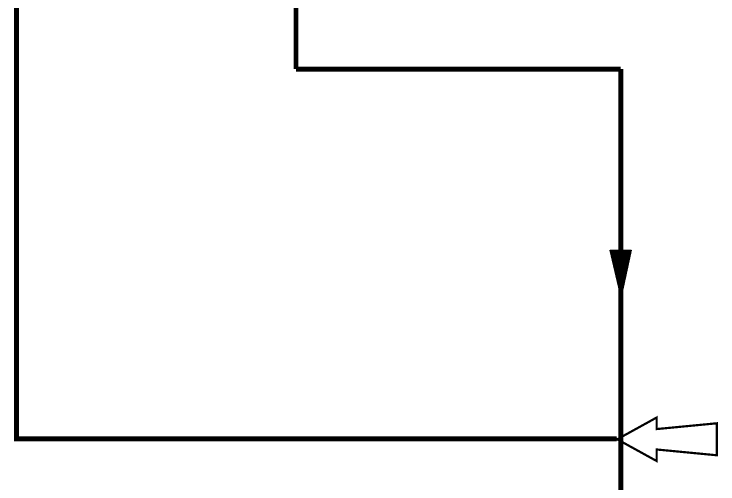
# Model space of a CAD drawing. Extents: x -22909.9 to -22897.8, y -4.7 to 4.1.
# Drawn here: x -22908.44 to -22906.282, y -1.724 to -0.284 of the extents above; entities that cross this region are included whole.
import ezdxf

# ---------------------------------------------------------------- set-up
doc = ezdxf.new("R2010")
doc.units = 0
doc.header["$MEASUREMENT"] = 0
doc.layers.get('0').update_dxf_attribs({"linetype": 'CONTINUOUS'})
doc.layers.add('COW', color=2, linetype='CONTINUOUS')
doc.layers.add('DESCARGA', color=5, linetype='CONTINUOUS')

# ---------------------------------------------------------------- blocks, each defined once
blk = doc.blocks.new('*X2')
at = {"color": 0}
for p, q in [((2.9828, 7.9361), (3.0081, 7.9614)), ((2.9832, 7.9374), (3.0079, 7.962)), ((2.9837, 7.9387), (3.0077, 7.9627)), ((2.9841, 7.94), (3.0074, 7.9634)), ((2.9845, 7.9414), (3.0072, 7.9641)), ((2.985, 7.9427), (3.007, 7.9647)), ((2.9854, 7.944), (3.0068, 7.9654)), ((2.9859, 7.9453), (3.0066, 7.9661)), ((2.9863, 7.9467), (3.0064, 7.9667)), ((2.9867, 7.948), (3.0062, 7.9674)), ((2.9872, 7.9493), (3.006, 7.9681)), ((2.9876, 7.9506), (3.0057, 7.9688)), ((2.9881, 7.952), (3.0055, 7.9694)), ((2.9885, 7.9533), (3.0053, 7.9701)), ((2.989, 7.9546), (3.0051, 7.9708)), ((2.9894, 7.9559), (3.0049, 7.9714)), ((2.9898, 7.9573), (3.0047, 7.9721)), ((2.9903, 7.9586), (3.0045, 7.9728)), ((2.9907, 7.9599), (3.0043, 7.9735)), ((2.9912, 7.9612), (3.004, 7.9741)), ((2.9916, 7.9626), (3.0038, 7.9748)), ((2.992, 7.9639), (3.0036, 7.9755)), ((2.9925, 7.9652), (3.0034, 7.9761)), ((2.9929, 7.9665), (3.0032, 7.9768)), ((2.9934, 7.9679), (3.003, 7.9775)), ((2.9938, 7.9692), (3.0028, 7.9782)), ((2.9943, 7.9705), (3.0026, 7.9788)), ((2.9947, 7.9718), (3.0023, 7.9795)), ((2.9951, 7.9732), (3.0021, 7.9802)), ((2.9956, 7.9745), (3.0019, 7.9808)), ((2.996, 7.9758), (3.0017, 7.9815)), ((2.9965, 7.9771), (3.0015, 7.9822)), ((2.9969, 7.9785), (3.0013, 7.9829)), ((2.9973, 7.9798), (3.0011, 7.9835)), ((2.9978, 7.9811), (3.0009, 7.9842)), ((2.9982, 7.9824), (3.0006, 7.9849)), ((2.9987, 7.9838), (3.0004, 7.9855)), ((2.9991, 7.9851), (3.0002, 7.9862)), ((2.9996, 7.9864), (3, 7.9869)), ((2.9629, 7.8764), (3.0176, 7.9311)), ((2.9633, 7.8777), (3.0174, 7.9318)), ((2.9638, 7.8791), (3.0172, 7.9325)), ((2.9642, 7.8804), (3.017, 7.9332)), ((2.9647, 7.8817), (3.0168, 7.9338)), ((2.9651, 7.883), (3.0166, 7.9345)), ((2.9656, 7.8844), (3.0164, 7.9352)), ((2.966, 7.8857), (3.0162, 7.9358)), ((2.9664, 7.887), (3.0159, 7.9365)), ((2.9669, 7.8883), (3.0157, 7.9372)), ((2.9673, 7.8897), (3.0155, 7.9379)), ((2.9678, 7.891), (3.0153, 7.9385)), ((2.9682, 7.8923), (3.0151, 7.9392)), ((2.9686, 7.8936), (3.0149, 7.9399)), ((2.9691, 7.895), (3.0147, 7.9405)), ((2.9695, 7.8963), (3.0145, 7.9412)), ((2.97, 7.8976), (3.0142, 7.9419)), ((2.9704, 7.8989), (3.014, 7.9426)), ((2.9708, 7.9003), (3.0138, 7.9432)), ((2.9713, 7.9016), (3.0136, 7.9439)), ((2.9717, 7.9029), (3.0134, 7.9446)), ((2.9722, 7.9042), (3.0132, 7.9452)), ((2.9726, 7.9056), (3.013, 7.9459)), ((2.9731, 7.9069), (3.0128, 7.9466)), ((2.9735, 7.9082), (3.0125, 7.9473)), ((2.9739, 7.9095), (3.0123, 7.9479)), ((2.9744, 7.9109), (3.0121, 7.9486)), ((2.9748, 7.9122), (3.0119, 7.9493)), ((2.9753, 7.9135), (3.0117, 7.9499)), ((2.9757, 7.9148), (3.0115, 7.9506)), ((2.9761, 7.9162), (3.0113, 7.9513)), ((2.9766, 7.9175), (3.0111, 7.952)), ((2.977, 7.9188), (3.0108, 7.9526)), ((2.9775, 7.9201), (3.0106, 7.9533)), ((2.9779, 7.9215), (3.0104, 7.954)), ((2.9784, 7.9228), (3.0102, 7.9546)), ((2.9788, 7.9241), (3.01, 7.9553)), ((2.9792, 7.9255), (3.0098, 7.956)), ((2.9797, 7.9268), (3.0096, 7.9567)), ((2.9801, 7.9281), (3.0094, 7.9573)), ((2.9806, 7.9294), (3.0091, 7.958)), ((2.981, 7.9308), (3.0089, 7.9587)), ((2.9814, 7.9321), (3.0087, 7.9593)), ((2.9819, 7.9334), (3.0085, 7.96)), ((2.9823, 7.9347), (3.0083, 7.9607)), ((2.943, 7.8168), (3.0272, 7.9009)), ((2.9435, 7.8181), (3.027, 7.9016)), ((2.9439, 7.8194), (3.0268, 7.9023)), ((2.9444, 7.8207), (3.0266, 7.9029)), ((2.9448, 7.8221), (3.0263, 7.9036)), ((2.9452, 7.8234), (3.0261, 7.9043)), ((2.9457, 7.8247), (3.0259, 7.905)), ((2.9461, 7.826), (3.0257, 7.9056)), ((2.9466, 7.8274), (3.0255, 7.9063)), ((2.947, 7.8287), (3.0253, 7.907)), ((2.9474, 7.83), (3.0251, 7.9076)), ((2.9479, 7.8313), (3.0249, 7.9083)), ((2.9483, 7.8327), (3.0246, 7.909)), ((2.9488, 7.834), (3.0244, 7.9097)), ((2.9492, 7.8353), (3.0242, 7.9103)), ((2.9497, 7.8366), (3.024, 7.911)), ((2.9501, 7.838), (3.0238, 7.9117)), ((2.9505, 7.8393), (3.0236, 7.9123)), ((2.951, 7.8406), (3.0234, 7.913)), ((2.9514, 7.8419), (3.0232, 7.9137)), ((2.9519, 7.8433), (3.0229, 7.9144)), ((2.9523, 7.8446), (3.0227, 7.915)), ((2.9527, 7.8459), (3.0225, 7.9157)), ((2.9532, 7.8472), (3.0223, 7.9164)), ((2.9536, 7.8486), (3.0221, 7.917)), ((2.9541, 7.8499), (3.0219, 7.9177)), ((2.9545, 7.8512), (3.0217, 7.9184)), ((2.955, 7.8526), (3.0215, 7.9191)), ((2.9554, 7.8539), (3.0212, 7.9197)), ((2.9558, 7.8552), (3.021, 7.9204)), ((2.9563, 7.8565), (3.0208, 7.9211)), ((2.9567, 7.8579), (3.0206, 7.9217)), ((2.9572, 7.8592), (3.0204, 7.9224)), ((2.9576, 7.8605), (3.0202, 7.9231)), ((2.958, 7.8618), (3.02, 7.9238)), ((2.9585, 7.8632), (3.0198, 7.9244)), ((2.9589, 7.8645), (3.0195, 7.9251)), ((2.9594, 7.8658), (3.0193, 7.9258)), ((2.9598, 7.8671), (3.0191, 7.9264)), ((2.9603, 7.8685), (3.0189, 7.9271)), ((2.9607, 7.8698), (3.0187, 7.9278)), ((2.9611, 7.8711), (3.0185, 7.9285)), ((2.9616, 7.8724), (3.0183, 7.9291)), ((2.962, 7.8738), (3.0181, 7.9298)), ((2.9625, 7.8751), (3.0178, 7.9305)), ((2.9332, 7.7866), (3.0321, 7.8855)), ((2.9333, 7.7876), (3.0319, 7.8862)), ((2.9338, 7.7889), (3.0317, 7.8868)), ((2.9341, 7.7866), (3.0323, 7.8848)), ((2.9342, 7.7903), (3.0314, 7.8875)), ((2.9346, 7.7916), (3.0312, 7.8882)), ((2.935, 7.7866), (3.0325, 7.8841)), ((2.9351, 7.7929), (3.031, 7.8888)), ((2.9355, 7.7942), (3.0308, 7.8895)), ((2.9359, 7.7866), (3.0327, 7.8835)), ((2.936, 7.7956), (3.0306, 7.8902)), ((2.9364, 7.7969), (3.0304, 7.8909)), ((2.9368, 7.7982), (3.0302, 7.8915)), ((2.9368, 7.7866), (3.0329, 7.8828)), ((2.9373, 7.7995), (3.03, 7.8922)), ((2.9377, 7.8009), (3.0297, 7.8929)), ((2.9377, 7.7866), (3.0331, 7.8821)), ((2.9382, 7.8022), (3.0295, 7.8935)), ((2.9385, 7.7866), (3.0334, 7.8815)), ((2.9386, 7.8035), (3.0293, 7.8942)), ((2.9391, 7.8048), (3.0291, 7.8949)), ((2.9394, 7.7866), (3.0336, 7.8808)), ((2.9395, 7.8062), (3.0289, 7.8956)), ((2.9399, 7.8075), (3.0287, 7.8962)), ((2.9403, 7.7866), (3.0338, 7.8801)), ((2.9404, 7.8088), (3.0285, 7.8969)), ((2.9408, 7.8101), (3.0283, 7.8976)), ((2.9412, 7.7866), (3.034, 7.8794)), ((2.9413, 7.8115), (3.028, 7.8982)), ((2.9417, 7.8128), (3.0278, 7.8989)), ((2.9421, 7.8141), (3.0276, 7.8996)), ((2.9421, 7.7866), (3.0342, 7.8788)), ((2.9426, 7.8154), (3.0274, 7.9003)), ((2.943, 7.7866), (3.0344, 7.8781)), ((2.9438, 7.7866), (3.0346, 7.8774)), ((2.9447, 7.7866), (3.0348, 7.8768)), ((2.9456, 7.7866), (3.0351, 7.8761)), ((2.9465, 7.7866), (3.0353, 7.8754)), ((2.9474, 7.7866), (3.0355, 7.8747)), ((2.9483, 7.7866), (3.0357, 7.8741)), ((2.9491, 7.7866), (3.0359, 7.8734)), ((2.95, 7.7866), (3.0361, 7.8727)), ((2.9509, 7.7866), (3.0363, 7.8721)), ((2.9518, 7.7866), (3.0365, 7.8714)), ((2.9527, 7.7866), (3.0367, 7.8707)), ((2.9536, 7.7866), (3.037, 7.87)), ((2.9544, 7.7866), (3.0372, 7.8694)), ((2.9553, 7.7866), (3.0374, 7.8687)), ((2.9562, 7.7866), (3.0376, 7.868)), ((2.9571, 7.7866), (3.0378, 7.8674)), ((2.958, 7.7866), (3.038, 7.8667)), ((2.9589, 7.7866), (3.0382, 7.866)), ((2.9598, 7.7866), (3.0384, 7.8653)), ((2.9606, 7.7866), (3.0387, 7.8647)), ((2.9615, 7.7866), (3.0389, 7.864)), ((2.9624, 7.7866), (3.0391, 7.8633)), ((2.9633, 7.7866), (3.0393, 7.8627)), ((2.9642, 7.7866), (3.0395, 7.862)), ((2.9651, 7.7866), (3.0397, 7.8613)), ((2.9659, 7.7866), (3.0399, 7.8606)), ((2.9668, 7.7866), (3.0401, 7.86)), ((2.9677, 7.7866), (3.0404, 7.8593)), ((2.9686, 7.7866), (3.0406, 7.8586)), ((2.9695, 7.7866), (3.0408, 7.8579)), ((2.9704, 7.7866), (3.041, 7.8573)), ((2.9712, 7.7866), (3.0412, 7.8566)), ((2.9721, 7.7866), (3.0414, 7.8559)), ((2.973, 7.7866), (3.0416, 7.8553)), ((2.9739, 7.7866), (3.0418, 7.8546)), ((2.9748, 7.7866), (3.0421, 7.8539)), ((2.9757, 7.7866), (3.0423, 7.8532)), ((2.9765, 7.7866), (3.0425, 7.8526)), ((2.9774, 7.7866), (3.0427, 7.8519)), ((2.9783, 7.7866), (3.0429, 7.8512)), ((2.9792, 7.7866), (3.0431, 7.8506)), ((2.9801, 7.7866), (3.0433, 7.8499)), ((2.981, 7.7866), (3.0435, 7.8492)), ((2.9818, 7.7866), (3.0438, 7.8485)), ((2.9827, 7.7866), (3.044, 7.8479)), ((2.9836, 7.7866), (3.0442, 7.8472)), ((2.9845, 7.7866), (3.0444, 7.8465)), ((2.9854, 7.7866), (3.0446, 7.8459)), ((2.9863, 7.7866), (3.0448, 7.8452)), ((2.9872, 7.7866), (3.045, 7.8445)), ((2.988, 7.7866), (3.0452, 7.8438)), ((2.9889, 7.7866), (3.0455, 7.8432)), ((2.9898, 7.7866), (3.0457, 7.8425)), ((2.9907, 7.7866), (3.0459, 7.8418)), ((2.9916, 7.7866), (3.0461, 7.8412)), ((2.9925, 7.7866), (3.0463, 7.8405)), ((2.9933, 7.7866), (3.0465, 7.8398)), ((2.9942, 7.7866), (3.0467, 7.8391)), ((2.9951, 7.7866), (3.0469, 7.8385)), ((2.996, 7.7866), (3.0472, 7.8378)), ((2.9969, 7.7866), (3.0474, 7.8371)), ((2.9978, 7.7866), (3.0476, 7.8365)), ((2.9986, 7.7866), (3.0478, 7.8358)), ((2.9995, 7.7866), (3.048, 7.8351)), ((3.0004, 7.7866), (3.0482, 7.8344)), ((3.0013, 7.7866), (3.0484, 7.8338)), ((3.0022, 7.7866), (3.0486, 7.8331)), ((3.0031, 7.7866), (3.0489, 7.8324)), ((3.0039, 7.7866), (3.0491, 7.8318)), ((3.0048, 7.7866), (3.0493, 7.8311)), ((3.0057, 7.7866), (3.0495, 7.8304)), ((3.0066, 7.7866), (3.0497, 7.8297)), ((3.0075, 7.7866), (3.0499, 7.8291)), ((3.0084, 7.7866), (3.0501, 7.8284)), ((3.0092, 7.7866), (3.0503, 7.8277)), ((3.0101, 7.7866), (3.0506, 7.8271)), ((3.011, 7.7866), (3.0508, 7.8264)), ((3.0119, 7.7866), (3.051, 7.8257)), ((3.0128, 7.7866), (3.0512, 7.825)), ((3.0137, 7.7866), (3.0514, 7.8244)), ((3.0146, 7.7866), (3.0516, 7.8237)), ((3.0154, 7.7866), (3.0518, 7.823)), ((3.0163, 7.7866), (3.052, 7.8224)), ((3.0172, 7.7866), (3.0523, 7.8217)), ((3.0181, 7.7866), (3.0525, 7.821)), ((3.019, 7.7866), (3.0527, 7.8203)), ((3.0199, 7.7866), (3.0529, 7.8197)), ((3.0207, 7.7866), (3.0531, 7.819)), ((3.0216, 7.7866), (3.0533, 7.8183)), ((3.0225, 7.7866), (3.0535, 7.8177)), ((3.0234, 7.7866), (3.0537, 7.817)), ((3.0243, 7.7866), (3.054, 7.8163)), ((3.0252, 7.7866), (3.0542, 7.8156)), ((3.026, 7.7866), (3.0544, 7.815)), ((3.0269, 7.7866), (3.0546, 7.8143)), ((3.0278, 7.7866), (3.0548, 7.8136)), ((3.0287, 7.7866), (3.055, 7.813)), ((3.0296, 7.7866), (3.0552, 7.8123)), ((3.0305, 7.7866), (3.0554, 7.8116)), ((3.0313, 7.7866), (3.0556, 7.8109)), ((3.0322, 7.7866), (3.0559, 7.8103)), ((3.0331, 7.7866), (3.0561, 7.8096)), ((3.034, 7.7866), (3.0563, 7.8089)), ((3.0349, 7.7866), (3.0565, 7.8083)), ((3.0358, 7.7866), (3.0567, 7.8076)), ((3.0366, 7.7866), (3.0569, 7.8069)), ((3.0375, 7.7866), (3.0571, 7.8062)), ((3.0384, 7.7866), (3.0573, 7.8056)), ((3.0393, 7.7866), (3.0576, 7.8049)), ((3.0402, 7.7866), (3.0578, 7.8042)), ((3.0411, 7.7866), (3.058, 7.8036)), ((3.042, 7.7866), (3.0582, 7.8029)), ((3.0428, 7.7866), (3.0584, 7.8022)), ((3.0437, 7.7866), (3.0586, 7.8015)), ((3.0446, 7.7866), (3.0588, 7.8009)), ((3.0455, 7.7866), (3.059, 7.8002)), ((3.0464, 7.7866), (3.0593, 7.7995)), ((3.0473, 7.7866), (3.0595, 7.7989)), ((3.0481, 7.7866), (3.0597, 7.7982)), ((3.049, 7.7866), (3.0599, 7.7975)), ((3.0499, 7.7866), (3.0601, 7.7968)), ((3.0508, 7.7866), (3.0603, 7.7962)), ((3.0517, 7.7866), (3.0605, 7.7955)), ((3.0526, 7.7866), (3.0607, 7.7948)), ((3.0534, 7.7866), (3.061, 7.7942)), ((3.0543, 7.7866), (3.0612, 7.7935)), ((3.0552, 7.7866), (3.0614, 7.7928)), ((3.0561, 7.7866), (3.0616, 7.7921)), ((3.057, 7.7866), (3.0618, 7.7915)), ((3.0579, 7.7866), (3.062, 7.7908)), ((3.0587, 7.7866), (3.0622, 7.7901)), ((3.0596, 7.7866), (3.0624, 7.7895)), ((3.0605, 7.7866), (3.0627, 7.7888)), ((3.0614, 7.7866), (3.0629, 7.7881)), ((3.0623, 7.7866), (3.0631, 7.7874)), ((3.0632, 7.7866), (3.0633, 7.7868))]:
    blk.add_line(p, q, dxfattribs=at)
blk = doc.blocks.new('FLECHA')
for p, q in [((0.0079, 0.0975), (-0.0403, -0.047)), ((0.0079, 0.0975), (0.0536, -0.047)), ((-0.0403, -0.047), (0.0536, -0.047))]:
    blk.add_line(p, q)
at = {"xscale": 0.7200000000000001, "yscale": 0.7200000000000001, "zscale": 0.7200000000000001}
blk.add_blockref('*X2', (-2.152, -5.6534), dxfattribs=at)

msp = doc.modelspace()

# ---------------------------------------------------------------- linework, layer by layer
at = {"layer": 'COW'}
for points, const_width in [([(-22908.4324, 1.8158), (-22908.4324, -1.5861), (-22906.5931, -1.5861)], 0.015), ([(-22906.2858, -1.6317), (-22906.2858, -1.5382), (-22906.4701, -1.5559), (-22906.4701, -1.5205), (-22906.5939, -1.5888)], 0.00675), ([(-22906.2858, -1.5427), (-22906.2858, -1.6362), (-22906.4701, -1.6185), (-22906.4701, -1.6539), (-22906.5939, -1.5857)], 0.00675)]:
    msp.add_lwpolyline(points, dxfattribs=dict(at, const_width=const_width))
at = {"layer": 'DESCARGA', "const_width": 0.015}
for points in [[(-22907.5758, -0.4528), (-22907.5758, 0.2508)], [(-22906.5803, -0.4528), (-22907.5758, -0.4528)], [(-22906.5803, -0.4528), (-22906.5803, -2.0642)]]:
    msp.add_lwpolyline(points, dxfattribs=at)

# ---------------------------------------------------------------- block references
at = {"layer": 'DESCARGA', "xscale": 0.68150828351065, "yscale": -0.99749545071865, "zscale": 0.68150828351065}
msp.add_blockref('FLECHA', (-22906.5848, -1.0548), dxfattribs=at)

doc.saveas('drawing.dxf')
